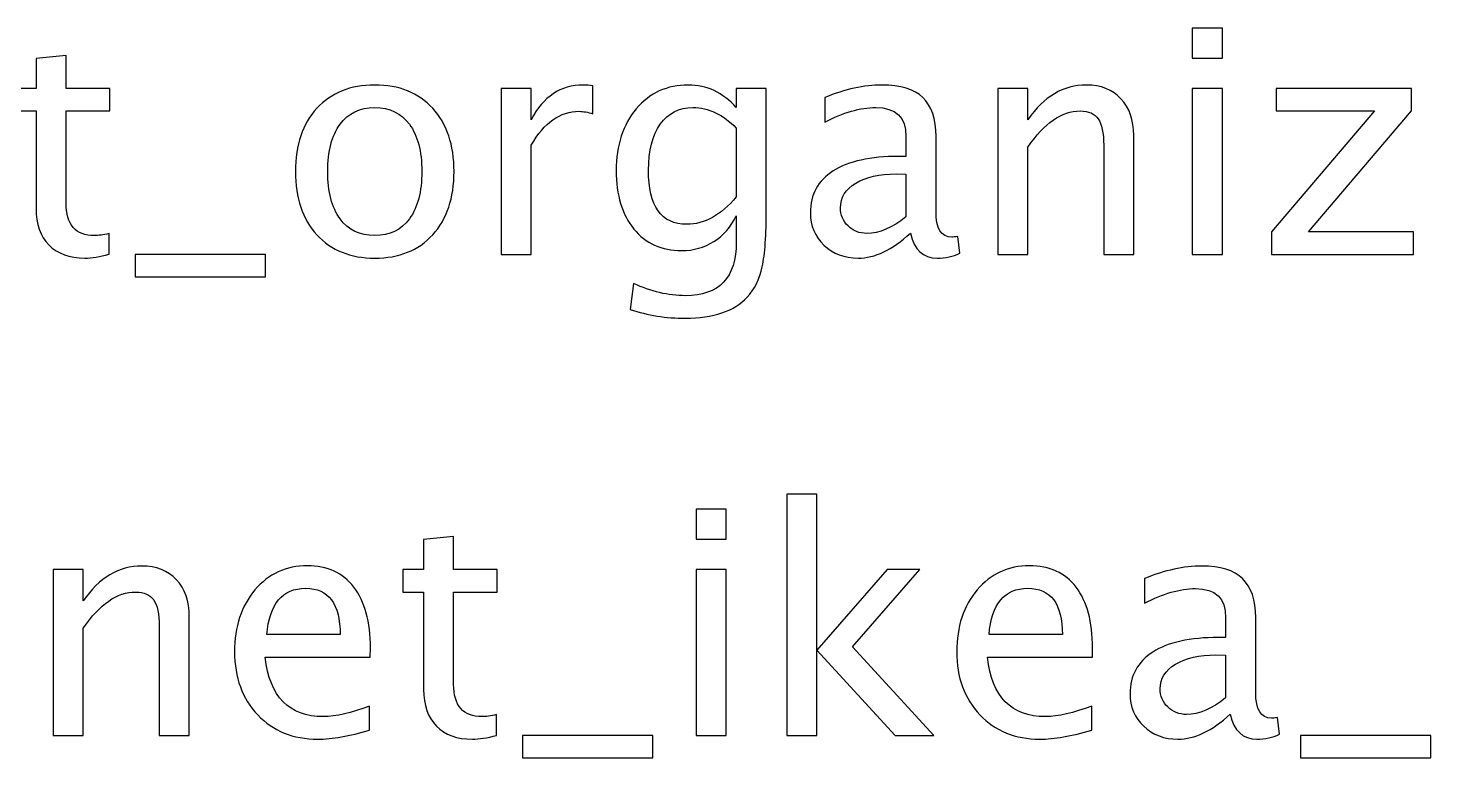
# Model space of a CAD drawing. Header units: centimetres. Extents: x -276 to 74, y -105 to 60.
# Drawn here: x -15.76 to 2.4, y 50.14 to 59.6 of the extents above; entities that cross this region are included whole.
import ezdxf

# ---------------------------------------------------------------- set-up
doc = ezdxf.new("R2010")
doc.units = ezdxf.units.CM
doc.header["$MEASUREMENT"] = 0
doc.layers.add('Layer 1', color=7, linetype='Continuous')

msp = doc.modelspace()

# ---------------------------------------------------------------- linework, layer by layer
at = {"layer": 'Layer 1'}
for points, knots in [([(-0.68776, 59.21414), (-0.68776, 59.21414), (-0.68776, 59.60361), (-0.68776, 59.60361), (-0.68776, 59.60361), (-0.68776, 59.60361), (-0.2983, 59.60361), (-0.2983, 59.60361), (-0.2983, 59.60361), (-0.2983, 59.60361), (-0.2983, 59.21414), (-0.2983, 59.21414), (-0.2983, 59.21414), (-0.2983, 59.21414), (-0.68776, 59.21414), (-0.68776, 59.21414)], [0, 0, 0, 0, 0.2, 0.2, 0.2, 0.2, 0.4, 0.4, 0.4, 0.4, 0.6, 0.6, 0.6, 0.6, 1, 1, 1, 1]), ([(-14.71193, 56.67112), (-14.83228, 56.63798), (-14.93709, 56.62176), (-15.02567, 56.62176), (-15.02567, 56.62176), (-15.22446, 56.62176), (-15.3793, 56.67855), (-15.49019, 56.79215), (-15.49019, 56.79215), (-15.60175, 56.90574), (-15.6572, 57.06329), (-15.6572, 57.26546), (-15.6572, 57.26546), (-15.6572, 57.26546), (-15.6572, 58.52852), (-15.6572, 58.52852), (-15.6572, 58.52852), (-15.6572, 58.52852), (-15.92631, 58.52852), (-15.92631, 58.52852), (-15.92631, 58.52852), (-15.92631, 58.52852), (-15.92631, 58.82062), (-15.92631, 58.82062), (-15.92631, 58.82062), (-15.92631, 58.82062), (-15.6572, 58.82062), (-15.6572, 58.82062), (-15.6572, 58.82062), (-15.6572, 58.82062), (-15.6572, 59.20941), (-15.6572, 59.20941), (-15.6572, 59.20941), (-15.6572, 59.20941), (-15.26773, 59.2466), (-15.26773, 59.2466), (-15.26773, 59.2466), (-15.26773, 59.2466), (-15.26773, 58.82062), (-15.26773, 58.82062), (-15.26773, 58.82062), (-15.26773, 58.82062), (-14.70382, 58.82062), (-14.70382, 58.82062), (-14.70382, 58.82062), (-14.70382, 58.82062), (-14.70382, 58.52852), (-14.70382, 58.52852), (-14.70382, 58.52852), (-14.70382, 58.52852), (-15.26773, 58.52852), (-15.26773, 58.52852), (-15.26773, 58.52852), (-15.26773, 58.52852), (-15.26773, 57.33578), (-15.26773, 57.33578), (-15.26773, 57.33578), (-15.26773, 57.0545), (-15.14535, 56.91386), (-14.90125, 56.91386), (-14.90125, 56.91386), (-14.84919, 56.91386), (-14.78631, 56.92265), (-14.71193, 56.93955), (-14.71193, 56.93955), (-14.71193, 56.93955), (-14.71193, 56.67112), (-14.71193, 56.67112)], [0, 0, 0, 0, 0.05555556, 0.05555556, 0.05555556, 0.05555556, 0.11111111, 0.11111111, 0.11111111, 0.11111111, 0.16666667, 0.16666667, 0.16666667, 0.16666667, 0.22222222, 0.22222222, 0.22222222, 0.22222222, 0.27777778, 0.27777778, 0.27777778, 0.27777778, 0.33333333, 0.33333333, 0.33333333, 0.33333333, 0.38888889, 0.38888889, 0.38888889, 0.38888889, 0.44444444, 0.44444444, 0.44444444, 0.44444444, 0.5, 0.5, 0.5, 0.5, 0.55555556, 0.55555556, 0.55555556, 0.55555556, 0.61111111, 0.61111111, 0.61111111, 0.61111111, 0.66666667, 0.66666667, 0.66666667, 0.66666667, 0.72222222, 0.72222222, 0.72222222, 0.72222222, 0.77777778, 0.77777778, 0.77777778, 0.77777778, 0.83333333, 0.83333333, 0.83333333, 0.83333333, 0.88888889, 0.88888889, 0.88888889, 0.88888889, 1, 1, 1, 1]), ([(-11.27164, 56.62176), (-11.5874, 56.62176), (-11.83758, 56.7225), (-12.0215, 56.924), (-12.0215, 56.924), (-12.20609, 57.12549), (-12.29805, 57.39934), (-12.29805, 57.74485), (-12.29805, 57.74485), (-12.29805, 58.08969), (-12.20609, 58.36286), (-12.0215, 58.56368), (-12.0215, 58.56368), (-11.83758, 58.7645), (-11.5874, 58.86524), (-11.27164, 58.86524), (-11.27164, 58.86524), (-10.95587, 58.86524), (-10.7057, 58.7645), (-10.52178, 58.56368), (-10.52178, 58.56368), (-10.33719, 58.36286), (-10.24523, 58.08969), (-10.24523, 57.74485), (-10.24523, 57.74485), (-10.24523, 57.39934), (-10.33719, 57.12549), (-10.52178, 56.924), (-10.52178, 56.924), (-10.7057, 56.7225), (-10.95587, 56.62176), (-11.27164, 56.62176)], [0, 0, 0, 0, 0.11111111, 0.11111111, 0.11111111, 0.11111111, 0.22222222, 0.22222222, 0.22222222, 0.22222222, 0.33333333, 0.33333333, 0.33333333, 0.33333333, 0.44444444, 0.44444444, 0.44444444, 0.44444444, 0.55555556, 0.55555556, 0.55555556, 0.55555556, 0.66666667, 0.66666667, 0.66666667, 0.66666667, 0.77777778, 0.77777778, 0.77777778, 0.77777778, 1, 1, 1, 1]), ([(-9.63534, 56.67044), (-9.63534, 56.67044), (-9.63534, 58.82062), (-9.63534, 58.82062), (-9.63534, 58.82062), (-9.63534, 58.82062), (-9.24588, 58.82062), (-9.24588, 58.82062), (-9.24588, 58.82062), (-9.24588, 58.82062), (-9.24588, 58.41425), (-9.24588, 58.41425), (-9.24588, 58.41425), (-9.09104, 58.71514), (-8.86655, 58.86524), (-8.57175, 58.86524), (-8.57175, 58.86524), (-8.53186, 58.86524), (-8.48993, 58.86186), (-8.44666, 58.8551), (-8.44666, 58.8551), (-8.44666, 58.8551), (-8.44666, 58.49065), (-8.44666, 58.49065), (-8.44666, 58.49065), (-8.51428, 58.51297), (-8.57378, 58.52446), (-8.62517, 58.52446), (-8.62517, 58.52446), (-8.87264, 58.52446), (-9.07954, 58.37841), (-9.24588, 58.08564), (-9.24588, 58.08564), (-9.24588, 58.08564), (-9.24588, 56.67044), (-9.24588, 56.67044), (-9.24588, 56.67044), (-9.24588, 56.67044), (-9.63534, 56.67044), (-9.63534, 56.67044)], [0, 0, 0, 0, 0.09090909, 0.09090909, 0.09090909, 0.09090909, 0.18181818, 0.18181818, 0.18181818, 0.18181818, 0.27272727, 0.27272727, 0.27272727, 0.27272727, 0.36363636, 0.36363636, 0.36363636, 0.36363636, 0.45454545, 0.45454545, 0.45454545, 0.45454545, 0.54545455, 0.54545455, 0.54545455, 0.54545455, 0.63636364, 0.63636364, 0.63636364, 0.63636364, 0.72727273, 0.72727273, 0.72727273, 0.72727273, 0.81818182, 0.81818182, 0.81818182, 0.81818182, 1, 1, 1, 1]), ([(-7.96727, 55.95642), (-7.96727, 55.95642), (-7.92129, 56.29314), (-7.92129, 56.29314), (-7.92129, 56.29314), (-7.69545, 56.18766), (-7.47165, 56.13492), (-7.25054, 56.13492), (-7.25054, 56.13492), (-6.81172, 56.13492), (-6.59197, 56.36752), (-6.59197, 56.83204), (-6.59197, 56.83204), (-6.59197, 56.83204), (-6.59197, 57.17012), (-6.59197, 57.17012), (-6.59197, 57.17012), (-6.65958, 57.02745), (-6.7556, 56.91724), (-6.88069, 56.83813), (-6.88069, 56.83813), (-7.00578, 56.75902), (-7.14506, 56.71912), (-7.29855, 56.71912), (-7.29855, 56.71912), (-7.55887, 56.71912), (-7.7651, 56.81243), (-7.91723, 56.99905), (-7.91723, 56.99905), (-8.06937, 57.18567), (-8.14578, 57.43855), (-8.14578, 57.7577), (-8.14578, 57.7577), (-8.14578, 58.08428), (-8.05923, 58.35069), (-7.88613, 58.55692), (-7.88613, 58.55692), (-7.71236, 58.76247), (-7.48855, 58.86524), (-7.21336, 58.86524), (-7.21336, 58.86524), (-6.97264, 58.86524), (-6.76506, 58.76788), (-6.59197, 58.57247), (-6.59197, 58.57247), (-6.59197, 58.57247), (-6.59197, 58.82062), (-6.59197, 58.82062), (-6.59197, 58.82062), (-6.59197, 58.82062), (-6.2025, 58.82062), (-6.2025, 58.82062), (-6.2025, 58.82062), (-6.2025, 58.82062), (-6.2025, 57.25734), (-6.2025, 57.25734), (-6.2025, 57.25734), (-6.2025, 56.92129), (-6.22008, 56.67247), (-6.25524, 56.51087), (-6.25524, 56.51087), (-6.28973, 56.34927), (-6.35599, 56.21674), (-6.452, 56.11396), (-6.452, 56.11396), (-6.62239, 55.93343), (-6.8888, 55.84282), (-7.25054, 55.84282), (-7.25054, 55.84282), (-7.49869, 55.84282), (-7.73738, 55.88069), (-7.96727, 55.95642)], [0, 0, 0, 0, 0.05263158, 0.05263158, 0.05263158, 0.05263158, 0.10526316, 0.10526316, 0.10526316, 0.10526316, 0.15789474, 0.15789474, 0.15789474, 0.15789474, 0.21052632, 0.21052632, 0.21052632, 0.21052632, 0.26315789, 0.26315789, 0.26315789, 0.26315789, 0.31578947, 0.31578947, 0.31578947, 0.31578947, 0.36842105, 0.36842105, 0.36842105, 0.36842105, 0.42105263, 0.42105263, 0.42105263, 0.42105263, 0.47368421, 0.47368421, 0.47368421, 0.47368421, 0.52631579, 0.52631579, 0.52631579, 0.52631579, 0.57894737, 0.57894737, 0.57894737, 0.57894737, 0.63157895, 0.63157895, 0.63157895, 0.63157895, 0.68421053, 0.68421053, 0.68421053, 0.68421053, 0.73684211, 0.73684211, 0.73684211, 0.73684211, 0.78947368, 0.78947368, 0.78947368, 0.78947368, 0.84210526, 0.84210526, 0.84210526, 0.84210526, 0.89473684, 0.89473684, 0.89473684, 0.89473684, 1, 1, 1, 1]), ([(-4.33766, 56.94428), (-4.57161, 56.72927), (-4.79677, 56.62176), (-5.01314, 56.62176), (-5.01314, 56.62176), (-5.19097, 56.62176), (-5.33905, 56.6772), (-5.45603, 56.78877), (-5.45603, 56.78877), (-5.57368, 56.90033), (-5.6325, 57.04097), (-5.6325, 57.21069), (-5.6325, 57.21069), (-5.6325, 57.44532), (-5.53378, 57.62585), (-5.33635, 57.75161), (-5.33635, 57.75161), (-5.13891, 57.87738), (-4.8556, 57.94026), (-4.48642, 57.94026), (-4.48642, 57.94026), (-4.48642, 57.94026), (-4.39514, 57.94026), (-4.39514, 57.94026), (-4.39514, 57.94026), (-4.39514, 57.94026), (-4.39514, 58.19923), (-4.39514, 58.19923), (-4.39514, 58.19923), (-4.39514, 58.44873), (-4.52496, 58.57314), (-4.78528, 58.57314), (-4.78528, 58.57314), (-4.98677, 58.57314), (-5.2072, 58.50959), (-5.44588, 58.38247), (-5.44588, 58.38247), (-5.44588, 58.38247), (-5.44588, 58.70297), (-5.44588, 58.70297), (-5.44588, 58.70297), (-5.18353, 58.81115), (-4.93606, 58.86524), (-4.70414, 58.86524), (-4.70414, 58.86524), (-4.46546, 58.86524), (-4.28898, 58.81115), (-4.17606, 58.70229), (-4.17606, 58.70229), (-4.06247, 58.59343), (-4.00567, 58.42574), (-4.00567, 58.19923), (-4.00567, 58.19923), (-4.00567, 58.19923), (-4.00567, 57.22759), (-4.00567, 57.22759), (-4.00567, 57.22759), (-4.00567, 57.00514), (-3.93738, 56.89357), (-3.80012, 56.89357), (-3.80012, 56.89357), (-3.78321, 56.89357), (-3.7582, 56.89628), (-3.72506, 56.90169), (-3.72506, 56.90169), (-3.72506, 56.90169), (-3.69734, 56.68532), (-3.69734, 56.68532), (-3.69734, 56.68532), (-3.78592, 56.64272), (-3.88329, 56.62176), (-3.99012, 56.62176), (-3.99012, 56.62176), (-4.172, 56.62176), (-4.28763, 56.72927), (-4.33766, 56.94428)], [0, 0, 0, 0, 0.05, 0.05, 0.05, 0.05, 0.1, 0.1, 0.1, 0.1, 0.15, 0.15, 0.15, 0.15, 0.2, 0.2, 0.2, 0.2, 0.25, 0.25, 0.25, 0.25, 0.3, 0.3, 0.3, 0.3, 0.35, 0.35, 0.35, 0.35, 0.4, 0.4, 0.4, 0.4, 0.45, 0.45, 0.45, 0.45, 0.5, 0.5, 0.5, 0.5, 0.55, 0.55, 0.55, 0.55, 0.6, 0.6, 0.6, 0.6, 0.65, 0.65, 0.65, 0.65, 0.7, 0.7, 0.7, 0.7, 0.75, 0.75, 0.75, 0.75, 0.8, 0.8, 0.8, 0.8, 0.85, 0.85, 0.85, 0.85, 0.9, 0.9, 0.9, 0.9, 1, 1, 1, 1]), ([(-3.20577, 56.67044), (-3.20577, 56.67044), (-3.20577, 58.82062), (-3.20577, 58.82062), (-3.20577, 58.82062), (-3.20577, 58.82062), (-2.81631, 58.82062), (-2.81631, 58.82062), (-2.81631, 58.82062), (-2.81631, 58.82062), (-2.81631, 58.41425), (-2.81631, 58.41425), (-2.81631, 58.41425), (-2.61008, 58.71514), (-2.3572, 58.86524), (-2.05834, 58.86524), (-2.05834, 58.86524), (-1.87036, 58.86524), (-1.72093, 58.80642), (-1.61072, 58.68809), (-1.61072, 58.68809), (-1.50051, 58.57044), (-1.44506, 58.41154), (-1.44506, 58.21275), (-1.44506, 58.21275), (-1.44506, 58.21275), (-1.44506, 56.67044), (-1.44506, 56.67044), (-1.44506, 56.67044), (-1.44506, 56.67044), (-1.83453, 56.67044), (-1.83453, 56.67044), (-1.83453, 56.67044), (-1.83453, 56.67044), (-1.83453, 58.08564), (-1.83453, 58.08564), (-1.83453, 58.08564), (-1.83453, 58.24521), (-1.85819, 58.3588), (-1.90485, 58.42642), (-1.90485, 58.42642), (-1.95218, 58.49471), (-2.02994, 58.52852), (-2.1388, 58.52852), (-2.1388, 58.52852), (-2.37816, 58.52852), (-2.60399, 58.37233), (-2.81631, 58.05994), (-2.81631, 58.05994), (-2.81631, 58.05994), (-2.81631, 56.67044), (-2.81631, 56.67044), (-2.81631, 56.67044), (-2.81631, 56.67044), (-3.20577, 56.67044), (-3.20577, 56.67044)], [0, 0, 0, 0, 0.06666667, 0.06666667, 0.06666667, 0.06666667, 0.13333333, 0.13333333, 0.13333333, 0.13333333, 0.2, 0.2, 0.2, 0.2, 0.26666667, 0.26666667, 0.26666667, 0.26666667, 0.33333333, 0.33333333, 0.33333333, 0.33333333, 0.4, 0.4, 0.4, 0.4, 0.46666667, 0.46666667, 0.46666667, 0.46666667, 0.53333333, 0.53333333, 0.53333333, 0.53333333, 0.6, 0.6, 0.6, 0.6, 0.66666667, 0.66666667, 0.66666667, 0.66666667, 0.73333333, 0.73333333, 0.73333333, 0.73333333, 0.8, 0.8, 0.8, 0.8, 0.86666667, 0.86666667, 0.86666667, 0.86666667, 1, 1, 1, 1]), ([(-0.68776, 56.67044), (-0.68776, 56.67044), (-0.68776, 58.82062), (-0.68776, 58.82062), (-0.68776, 58.82062), (-0.68776, 58.82062), (-0.2983, 58.82062), (-0.2983, 58.82062), (-0.2983, 58.82062), (-0.2983, 58.82062), (-0.2983, 56.67044), (-0.2983, 56.67044), (-0.2983, 56.67044), (-0.2983, 56.67044), (-0.68776, 56.67044), (-0.68776, 56.67044)], [0, 0, 0, 0, 0.2, 0.2, 0.2, 0.2, 0.4, 0.4, 0.4, 0.4, 0.6, 0.6, 0.6, 0.6, 1, 1, 1, 1]), ([(0.33865, 56.67044), (0.33865, 56.67044), (0.33865, 56.96254), (0.33865, 56.96254), (0.33865, 56.96254), (0.33865, 56.96254), (1.6727, 58.52852), (1.6727, 58.52852), (1.6727, 58.52852), (1.6727, 58.52852), (0.40018, 58.52852), (0.40018, 58.52852), (0.40018, 58.52852), (0.40018, 58.52852), (0.40018, 58.82062), (0.40018, 58.82062), (0.40018, 58.82062), (0.40018, 58.82062), (2.1521, 58.82062), (2.1521, 58.82062), (2.1521, 58.82062), (2.1521, 58.82062), (2.1521, 58.52852), (2.1521, 58.52852), (2.1521, 58.52852), (2.1521, 58.52852), (0.81804, 56.96254), (0.81804, 56.96254), (0.81804, 56.96254), (0.81804, 56.96254), (2.17644, 56.96254), (2.17644, 56.96254), (2.17644, 56.96254), (2.17644, 56.96254), (2.17644, 56.67044), (2.17644, 56.67044), (2.17644, 56.67044), (2.17644, 56.67044), (0.33865, 56.67044), (0.33865, 56.67044)], [0, 0, 0, 0, 0.09090909, 0.09090909, 0.09090909, 0.09090909, 0.18181818, 0.18181818, 0.18181818, 0.18181818, 0.27272727, 0.27272727, 0.27272727, 0.27272727, 0.36363636, 0.36363636, 0.36363636, 0.36363636, 0.45454545, 0.45454545, 0.45454545, 0.45454545, 0.54545455, 0.54545455, 0.54545455, 0.54545455, 0.63636364, 0.63636364, 0.63636364, 0.63636364, 0.72727273, 0.72727273, 0.72727273, 0.72727273, 0.81818182, 0.81818182, 0.81818182, 0.81818182, 1, 1, 1, 1]), ([(-11.27232, 56.91386), (-11.07961, 56.91386), (-10.9295, 56.98621), (-10.82267, 57.13158), (-10.82267, 57.13158), (-10.71651, 57.27628), (-10.6631, 57.48115), (-10.6631, 57.74485), (-10.6631, 57.74485), (-10.6631, 58.00788), (-10.71651, 58.21208), (-10.82267, 58.35677), (-10.82267, 58.35677), (-10.9295, 58.5008), (-11.07961, 58.57314), (-11.27232, 58.57314), (-11.27232, 58.57314), (-11.4657, 58.57314), (-11.6158, 58.5008), (-11.72128, 58.35677), (-11.72128, 58.35677), (-11.82744, 58.21208), (-11.88018, 58.00788), (-11.88018, 57.74485), (-11.88018, 57.74485), (-11.88018, 57.48115), (-11.82744, 57.27628), (-11.72128, 57.13158), (-11.72128, 57.13158), (-11.6158, 56.98621), (-11.4657, 56.91386), (-11.27232, 56.91386)], [0, 0, 0, 0, 0.11111111, 0.11111111, 0.11111111, 0.11111111, 0.22222222, 0.22222222, 0.22222222, 0.22222222, 0.33333333, 0.33333333, 0.33333333, 0.33333333, 0.44444444, 0.44444444, 0.44444444, 0.44444444, 0.55555556, 0.55555556, 0.55555556, 0.55555556, 0.66666667, 0.66666667, 0.66666667, 0.66666667, 0.77777778, 0.77777778, 0.77777778, 0.77777778, 1, 1, 1, 1]), ([(-6.59197, 57.41421), (-6.59197, 57.41421), (-6.59197, 58.30606), (-6.59197, 58.30606), (-6.59197, 58.30606), (-6.76371, 58.48389), (-6.95101, 58.57314), (-7.15318, 58.57314), (-7.15318, 58.57314), (-7.33303, 58.57314), (-7.47368, 58.50147), (-7.5751, 58.35745), (-7.5751, 58.35745), (-7.6772, 58.21411), (-7.72791, 58.01464), (-7.72791, 57.7604), (-7.72791, 57.7604), (-7.72791, 57.29318), (-7.56225, 57.05991), (-7.23026, 57.05991), (-7.23026, 57.05991), (-7.00442, 57.05991), (-6.79143, 57.17823), (-6.59197, 57.41421)], [0, 0, 0, 0, 0.14285714, 0.14285714, 0.14285714, 0.14285714, 0.28571429, 0.28571429, 0.28571429, 0.28571429, 0.42857143, 0.42857143, 0.42857143, 0.42857143, 0.57142857, 0.57142857, 0.57142857, 0.57142857, 0.71428571, 0.71428571, 0.71428571, 0.71428571, 1, 1, 1, 1]), ([(-4.39514, 57.1566), (-4.39514, 57.1566), (-4.39514, 57.70902), (-4.39514, 57.70902), (-4.39514, 57.70902), (-4.39514, 57.70902), (-4.52023, 57.71307), (-4.52023, 57.71307), (-4.52023, 57.71307), (-4.7366, 57.71307), (-4.91104, 57.67318), (-5.04425, 57.59339), (-5.04425, 57.59339), (-5.17677, 57.51293), (-5.24304, 57.40677), (-5.24304, 57.27425), (-5.24304, 57.27425), (-5.24304, 57.18161), (-5.20991, 57.10318), (-5.14432, 57.03895), (-5.14432, 57.03895), (-5.07805, 56.97471), (-4.99759, 56.94225), (-4.90225, 56.94225), (-4.90225, 56.94225), (-4.73998, 56.94225), (-4.57094, 57.01393), (-4.39514, 57.1566)], [0, 0, 0, 0, 0.125, 0.125, 0.125, 0.125, 0.25, 0.25, 0.25, 0.25, 0.375, 0.375, 0.375, 0.375, 0.5, 0.5, 0.5, 0.5, 0.625, 0.625, 0.625, 0.625, 0.75, 0.75, 0.75, 0.75, 1, 1, 1, 1]), ([(-14.3752, 56.37834), (-14.3752, 56.37834), (-14.3752, 56.67044), (-14.3752, 56.67044), (-14.3752, 56.67044), (-14.3752, 56.67044), (-12.68751, 56.67044), (-12.68751, 56.67044), (-12.68751, 56.67044), (-12.68751, 56.67044), (-12.68751, 56.37834), (-12.68751, 56.37834), (-12.68751, 56.37834), (-12.68751, 56.37834), (-14.3752, 56.37834), (-14.3752, 56.37834)], [0, 0, 0, 0, 0.2, 0.2, 0.2, 0.2, 0.4, 0.4, 0.4, 0.4, 0.6, 0.6, 0.6, 0.6, 1, 1, 1, 1]), ([(-5.9381, 50.43628), (-5.9381, 50.43628), (-5.9381, 53.56418), (-5.9381, 53.56418), (-5.9381, 53.56418), (-5.9381, 53.56418), (-5.54864, 53.56418), (-5.54864, 53.56418), (-5.54864, 53.56418), (-5.54864, 53.56418), (-5.54864, 51.54315), (-5.54864, 51.54315), (-5.54864, 51.54315), (-5.54864, 51.54315), (-4.63583, 52.58646), (-4.63583, 52.58646), (-4.63583, 52.58646), (-4.63583, 52.58646), (-4.21526, 52.58646), (-4.21526, 52.58646), (-4.21526, 52.58646), (-4.21526, 52.58646), (-5.0875, 51.58304), (-5.0875, 51.58304), (-5.0875, 51.58304), (-5.0875, 51.58304), (-4.03269, 50.43628), (-4.03269, 50.43628), (-4.03269, 50.43628), (-4.03269, 50.43628), (-4.5344, 50.43628), (-4.5344, 50.43628), (-4.5344, 50.43628), (-4.5344, 50.43628), (-5.54864, 51.53909), (-5.54864, 51.53909), (-5.54864, 51.53909), (-5.54864, 51.53909), (-5.54864, 50.43628), (-5.54864, 50.43628), (-5.54864, 50.43628), (-5.54864, 50.43628), (-5.9381, 50.43628), (-5.9381, 50.43628)], [0, 0, 0, 0, 0.08333333, 0.08333333, 0.08333333, 0.08333333, 0.16666667, 0.16666667, 0.16666667, 0.16666667, 0.25, 0.25, 0.25, 0.25, 0.33333333, 0.33333333, 0.33333333, 0.33333333, 0.41666667, 0.41666667, 0.41666667, 0.41666667, 0.5, 0.5, 0.5, 0.5, 0.58333333, 0.58333333, 0.58333333, 0.58333333, 0.66666667, 0.66666667, 0.66666667, 0.66666667, 0.75, 0.75, 0.75, 0.75, 0.83333333, 0.83333333, 0.83333333, 0.83333333, 1, 1, 1, 1]), ([(-7.11056, 52.97998), (-7.11056, 52.97998), (-7.11056, 53.36945), (-7.11056, 53.36945), (-7.11056, 53.36945), (-7.11056, 53.36945), (-6.7211, 53.36945), (-6.7211, 53.36945), (-6.7211, 53.36945), (-6.7211, 53.36945), (-6.7211, 52.97998), (-6.7211, 52.97998), (-6.7211, 52.97998), (-6.7211, 52.97998), (-7.11056, 52.97998), (-7.11056, 52.97998)], [0, 0, 0, 0, 0.2, 0.2, 0.2, 0.2, 0.4, 0.4, 0.4, 0.4, 0.6, 0.6, 0.6, 0.6, 1, 1, 1, 1]), ([(-9.69484, 50.43696), (-9.81519, 50.40382), (-9.92, 50.3876), (-10.00858, 50.3876), (-10.00858, 50.3876), (-10.20737, 50.3876), (-10.36221, 50.44439), (-10.4731, 50.55799), (-10.4731, 50.55799), (-10.58466, 50.67158), (-10.64011, 50.82913), (-10.64011, 51.0313), (-10.64011, 51.0313), (-10.64011, 51.0313), (-10.64011, 52.29436), (-10.64011, 52.29436), (-10.64011, 52.29436), (-10.64011, 52.29436), (-10.90922, 52.29436), (-10.90922, 52.29436), (-10.90922, 52.29436), (-10.90922, 52.29436), (-10.90922, 52.58646), (-10.90922, 52.58646), (-10.90922, 52.58646), (-10.90922, 52.58646), (-10.64011, 52.58646), (-10.64011, 52.58646), (-10.64011, 52.58646), (-10.64011, 52.58646), (-10.64011, 52.97525), (-10.64011, 52.97525), (-10.64011, 52.97525), (-10.64011, 52.97525), (-10.25064, 53.01244), (-10.25064, 53.01244), (-10.25064, 53.01244), (-10.25064, 53.01244), (-10.25064, 52.58646), (-10.25064, 52.58646), (-10.25064, 52.58646), (-10.25064, 52.58646), (-9.68673, 52.58646), (-9.68673, 52.58646), (-9.68673, 52.58646), (-9.68673, 52.58646), (-9.68673, 52.29436), (-9.68673, 52.29436), (-9.68673, 52.29436), (-9.68673, 52.29436), (-10.25064, 52.29436), (-10.25064, 52.29436), (-10.25064, 52.29436), (-10.25064, 52.29436), (-10.25064, 51.10162), (-10.25064, 51.10162), (-10.25064, 51.10162), (-10.25064, 50.82034), (-10.12826, 50.6797), (-9.88416, 50.6797), (-9.88416, 50.6797), (-9.8321, 50.6797), (-9.76922, 50.68849), (-9.69484, 50.70539), (-9.69484, 50.70539), (-9.69484, 50.70539), (-9.69484, 50.43696), (-9.69484, 50.43696)], [0, 0, 0, 0, 0.05555556, 0.05555556, 0.05555556, 0.05555556, 0.11111111, 0.11111111, 0.11111111, 0.11111111, 0.16666667, 0.16666667, 0.16666667, 0.16666667, 0.22222222, 0.22222222, 0.22222222, 0.22222222, 0.27777778, 0.27777778, 0.27777778, 0.27777778, 0.33333333, 0.33333333, 0.33333333, 0.33333333, 0.38888889, 0.38888889, 0.38888889, 0.38888889, 0.44444444, 0.44444444, 0.44444444, 0.44444444, 0.5, 0.5, 0.5, 0.5, 0.55555556, 0.55555556, 0.55555556, 0.55555556, 0.61111111, 0.61111111, 0.61111111, 0.61111111, 0.66666667, 0.66666667, 0.66666667, 0.66666667, 0.72222222, 0.72222222, 0.72222222, 0.72222222, 0.77777778, 0.77777778, 0.77777778, 0.77777778, 0.83333333, 0.83333333, 0.83333333, 0.83333333, 0.88888889, 0.88888889, 0.88888889, 0.88888889, 1, 1, 1, 1]), ([(-15.43473, 50.43628), (-15.43473, 50.43628), (-15.43473, 52.58646), (-15.43473, 52.58646), (-15.43473, 52.58646), (-15.43473, 52.58646), (-15.04527, 52.58646), (-15.04527, 52.58646), (-15.04527, 52.58646), (-15.04527, 52.58646), (-15.04527, 52.18009), (-15.04527, 52.18009), (-15.04527, 52.18009), (-14.83904, 52.48098), (-14.58616, 52.63108), (-14.2873, 52.63108), (-14.2873, 52.63108), (-14.09932, 52.63108), (-13.94989, 52.57226), (-13.83968, 52.45393), (-13.83968, 52.45393), (-13.72947, 52.33628), (-13.67402, 52.17738), (-13.67402, 51.97859), (-13.67402, 51.97859), (-13.67402, 51.97859), (-13.67402, 50.43628), (-13.67402, 50.43628), (-13.67402, 50.43628), (-13.67402, 50.43628), (-14.06349, 50.43628), (-14.06349, 50.43628), (-14.06349, 50.43628), (-14.06349, 50.43628), (-14.06349, 51.85148), (-14.06349, 51.85148), (-14.06349, 51.85148), (-14.06349, 52.01105), (-14.08715, 52.12464), (-14.13381, 52.19226), (-14.13381, 52.19226), (-14.18114, 52.26055), (-14.2589, 52.29436), (-14.36776, 52.29436), (-14.36776, 52.29436), (-14.60712, 52.29436), (-14.83295, 52.13817), (-15.04527, 51.82578), (-15.04527, 51.82578), (-15.04527, 51.82578), (-15.04527, 50.43628), (-15.04527, 50.43628), (-15.04527, 50.43628), (-15.04527, 50.43628), (-15.43473, 50.43628), (-15.43473, 50.43628)], [0, 0, 0, 0, 0.06666667, 0.06666667, 0.06666667, 0.06666667, 0.13333333, 0.13333333, 0.13333333, 0.13333333, 0.2, 0.2, 0.2, 0.2, 0.26666667, 0.26666667, 0.26666667, 0.26666667, 0.33333333, 0.33333333, 0.33333333, 0.33333333, 0.4, 0.4, 0.4, 0.4, 0.46666667, 0.46666667, 0.46666667, 0.46666667, 0.53333333, 0.53333333, 0.53333333, 0.53333333, 0.6, 0.6, 0.6, 0.6, 0.66666667, 0.66666667, 0.66666667, 0.66666667, 0.73333333, 0.73333333, 0.73333333, 0.73333333, 0.8, 0.8, 0.8, 0.8, 0.86666667, 0.86666667, 0.86666667, 0.86666667, 1, 1, 1, 1]), ([(-11.33857, 50.50525), (-11.60025, 50.42681), (-11.82405, 50.3876), (-12.01067, 50.3876), (-12.01067, 50.3876), (-12.32914, 50.3876), (-12.58811, 50.49308), (-12.78758, 50.70336), (-12.78758, 50.70336), (-12.98704, 50.91365), (-13.08712, 51.18614), (-13.08712, 51.52151), (-13.08712, 51.52151), (-13.08712, 51.84674), (-12.99921, 52.11382), (-12.82274, 52.32276), (-12.82274, 52.32276), (-12.64626, 52.53101), (-12.42042, 52.63514), (-12.14523, 52.63514), (-12.14523, 52.63514), (-11.88491, 52.63514), (-11.68341, 52.54251), (-11.54142, 52.35724), (-11.54142, 52.35724), (-11.39943, 52.17197), (-11.32843, 51.90963), (-11.32843, 51.56952), (-11.32843, 51.56952), (-11.32843, 51.56952), (-11.33046, 51.45052), (-11.33046, 51.45052), (-11.33046, 51.45052), (-11.33046, 51.45052), (-12.68954, 51.45052), (-12.68954, 51.45052), (-12.68954, 51.45052), (-12.63274, 50.93664), (-12.38188, 50.6797), (-11.93765, 50.6797), (-11.93765, 50.6797), (-11.7747, 50.6797), (-11.57523, 50.72568), (-11.33857, 50.81763), (-11.33857, 50.81763), (-11.33857, 50.81763), (-11.33857, 50.50525), (-11.33857, 50.50525)], [0, 0, 0, 0, 0.07692308, 0.07692308, 0.07692308, 0.07692308, 0.15384615, 0.15384615, 0.15384615, 0.15384615, 0.23076923, 0.23076923, 0.23076923, 0.23076923, 0.30769231, 0.30769231, 0.30769231, 0.30769231, 0.38461538, 0.38461538, 0.38461538, 0.38461538, 0.46153846, 0.46153846, 0.46153846, 0.46153846, 0.53846154, 0.53846154, 0.53846154, 0.53846154, 0.61538462, 0.61538462, 0.61538462, 0.61538462, 0.69230769, 0.69230769, 0.69230769, 0.69230769, 0.76923077, 0.76923077, 0.76923077, 0.76923077, 0.84615385, 0.84615385, 0.84615385, 0.84615385, 1, 1, 1, 1]), ([(-7.11056, 50.43628), (-7.11056, 50.43628), (-7.11056, 52.58646), (-7.11056, 52.58646), (-7.11056, 52.58646), (-7.11056, 52.58646), (-6.7211, 52.58646), (-6.7211, 52.58646), (-6.7211, 52.58646), (-6.7211, 52.58646), (-6.7211, 50.43628), (-6.7211, 50.43628), (-6.7211, 50.43628), (-6.7211, 50.43628), (-7.11056, 50.43628), (-7.11056, 50.43628)], [0, 0, 0, 0, 0.2, 0.2, 0.2, 0.2, 0.4, 0.4, 0.4, 0.4, 0.6, 0.6, 0.6, 0.6, 1, 1, 1, 1]), ([(-1.98867, 50.50525), (-2.25035, 50.42681), (-2.47415, 50.3876), (-2.66077, 50.3876), (-2.66077, 50.3876), (-2.97924, 50.3876), (-3.23821, 50.49308), (-3.43768, 50.70336), (-3.43768, 50.70336), (-3.63714, 50.91365), (-3.73722, 51.18614), (-3.73722, 51.52151), (-3.73722, 51.52151), (-3.73722, 51.84674), (-3.64931, 52.11382), (-3.47284, 52.32276), (-3.47284, 52.32276), (-3.29636, 52.53101), (-3.07052, 52.63514), (-2.79533, 52.63514), (-2.79533, 52.63514), (-2.53501, 52.63514), (-2.33351, 52.54251), (-2.19152, 52.35724), (-2.19152, 52.35724), (-2.04953, 52.17197), (-1.97853, 51.90963), (-1.97853, 51.56952), (-1.97853, 51.56952), (-1.97853, 51.56952), (-1.98056, 51.45052), (-1.98056, 51.45052), (-1.98056, 51.45052), (-1.98056, 51.45052), (-3.33964, 51.45052), (-3.33964, 51.45052), (-3.33964, 51.45052), (-3.28284, 50.93664), (-3.03198, 50.6797), (-2.58775, 50.6797), (-2.58775, 50.6797), (-2.4248, 50.6797), (-2.22533, 50.72568), (-1.98867, 50.81763), (-1.98867, 50.81763), (-1.98867, 50.81763), (-1.98867, 50.50525), (-1.98867, 50.50525)], [0, 0, 0, 0, 0.07692308, 0.07692308, 0.07692308, 0.07692308, 0.15384615, 0.15384615, 0.15384615, 0.15384615, 0.23076923, 0.23076923, 0.23076923, 0.23076923, 0.30769231, 0.30769231, 0.30769231, 0.30769231, 0.38461538, 0.38461538, 0.38461538, 0.38461538, 0.46153846, 0.46153846, 0.46153846, 0.46153846, 0.53846154, 0.53846154, 0.53846154, 0.53846154, 0.61538462, 0.61538462, 0.61538462, 0.61538462, 0.69230769, 0.69230769, 0.69230769, 0.69230769, 0.76923077, 0.76923077, 0.76923077, 0.76923077, 0.84615385, 0.84615385, 0.84615385, 0.84615385, 1, 1, 1, 1]), ([(-0.19821, 50.71012), (-0.43216, 50.49511), (-0.65732, 50.3876), (-0.87369, 50.3876), (-0.87369, 50.3876), (-1.05152, 50.3876), (-1.1996, 50.44304), (-1.31658, 50.55461), (-1.31658, 50.55461), (-1.43423, 50.66617), (-1.49305, 50.80681), (-1.49305, 50.97653), (-1.49305, 50.97653), (-1.49305, 51.21116), (-1.39433, 51.39169), (-1.1969, 51.51745), (-1.1969, 51.51745), (-0.99946, 51.64322), (-0.71615, 51.7061), (-0.34697, 51.7061), (-0.34697, 51.7061), (-0.34697, 51.7061), (-0.25569, 51.7061), (-0.25569, 51.7061), (-0.25569, 51.7061), (-0.25569, 51.7061), (-0.25569, 51.96507), (-0.25569, 51.96507), (-0.25569, 51.96507), (-0.25569, 52.21457), (-0.38551, 52.33898), (-0.64583, 52.33898), (-0.64583, 52.33898), (-0.84732, 52.33898), (-1.06775, 52.27543), (-1.30643, 52.14831), (-1.30643, 52.14831), (-1.30643, 52.14831), (-1.30643, 52.46881), (-1.30643, 52.46881), (-1.30643, 52.46881), (-1.04408, 52.57699), (-0.79661, 52.63108), (-0.56469, 52.63108), (-0.56469, 52.63108), (-0.32601, 52.63108), (-0.14953, 52.57699), (-0.03661, 52.46813), (-0.03661, 52.46813), (0.07698, 52.35927), (0.13378, 52.19158), (0.13378, 51.96507), (0.13378, 51.96507), (0.13378, 51.96507), (0.13378, 50.99343), (0.13378, 50.99343), (0.13378, 50.99343), (0.13378, 50.77098), (0.20207, 50.65941), (0.33933, 50.65941), (0.33933, 50.65941), (0.35624, 50.65941), (0.38125, 50.66212), (0.41439, 50.66753), (0.41439, 50.66753), (0.41439, 50.66753), (0.44211, 50.45116), (0.44211, 50.45116), (0.44211, 50.45116), (0.35353, 50.40856), (0.25616, 50.3876), (0.14933, 50.3876), (0.14933, 50.3876), (-0.03255, 50.3876), (-0.14818, 50.49511), (-0.19821, 50.71012)], [0, 0, 0, 0, 0.05, 0.05, 0.05, 0.05, 0.1, 0.1, 0.1, 0.1, 0.15, 0.15, 0.15, 0.15, 0.2, 0.2, 0.2, 0.2, 0.25, 0.25, 0.25, 0.25, 0.3, 0.3, 0.3, 0.3, 0.35, 0.35, 0.35, 0.35, 0.4, 0.4, 0.4, 0.4, 0.45, 0.45, 0.45, 0.45, 0.5, 0.5, 0.5, 0.5, 0.55, 0.55, 0.55, 0.55, 0.6, 0.6, 0.6, 0.6, 0.65, 0.65, 0.65, 0.65, 0.7, 0.7, 0.7, 0.7, 0.75, 0.75, 0.75, 0.75, 0.8, 0.8, 0.8, 0.8, 0.85, 0.85, 0.85, 0.85, 0.9, 0.9, 0.9, 0.9, 1, 1, 1, 1]), ([(-12.66925, 51.74261), (-12.66925, 51.74261), (-11.71993, 51.74261), (-11.71993, 51.74261), (-11.71993, 51.74261), (-11.71993, 52.1429), (-11.86936, 52.34304), (-12.16754, 52.34304), (-12.16754, 52.34304), (-12.46776, 52.34304), (-12.63477, 52.1429), (-12.66925, 51.74261)], [0, 0, 0, 0, 0.25, 0.25, 0.25, 0.25, 0.5, 0.5, 0.5, 0.5, 1, 1, 1, 1]), ([(-3.31935, 51.74261), (-3.31935, 51.74261), (-2.37003, 51.74261), (-2.37003, 51.74261), (-2.37003, 51.74261), (-2.37003, 52.1429), (-2.51946, 52.34304), (-2.81764, 52.34304), (-2.81764, 52.34304), (-3.11786, 52.34304), (-3.28487, 52.1429), (-3.31935, 51.74261)], [0, 0, 0, 0, 0.25, 0.25, 0.25, 0.25, 0.5, 0.5, 0.5, 0.5, 1, 1, 1, 1]), ([(-0.25569, 50.92244), (-0.25569, 50.92244), (-0.25569, 51.47486), (-0.25569, 51.47486), (-0.25569, 51.47486), (-0.25569, 51.47486), (-0.38078, 51.47891), (-0.38078, 51.47891), (-0.38078, 51.47891), (-0.59715, 51.47891), (-0.77159, 51.43902), (-0.9048, 51.35923), (-0.9048, 51.35923), (-1.03732, 51.27877), (-1.10359, 51.17261), (-1.10359, 51.04009), (-1.10359, 51.04009), (-1.10359, 50.94745), (-1.07046, 50.86902), (-1.00487, 50.80479), (-1.00487, 50.80479), (-0.9386, 50.74055), (-0.85814, 50.70809), (-0.7628, 50.70809), (-0.7628, 50.70809), (-0.60053, 50.70809), (-0.43149, 50.77977), (-0.25569, 50.92244)], [0, 0, 0, 0, 0.125, 0.125, 0.125, 0.125, 0.25, 0.25, 0.25, 0.25, 0.375, 0.375, 0.375, 0.375, 0.5, 0.5, 0.5, 0.5, 0.625, 0.625, 0.625, 0.625, 0.75, 0.75, 0.75, 0.75, 1, 1, 1, 1]), ([(-9.35811, 50.14418), (-9.35811, 50.14418), (-9.35811, 50.43628), (-9.35811, 50.43628), (-9.35811, 50.43628), (-9.35811, 50.43628), (-7.67042, 50.43628), (-7.67042, 50.43628), (-7.67042, 50.43628), (-7.67042, 50.43628), (-7.67042, 50.14418), (-7.67042, 50.14418), (-7.67042, 50.14418), (-7.67042, 50.14418), (-9.35811, 50.14418), (-9.35811, 50.14418)], [0, 0, 0, 0, 0.2, 0.2, 0.2, 0.2, 0.4, 0.4, 0.4, 0.4, 0.6, 0.6, 0.6, 0.6, 1, 1, 1, 1]), ([(0.7146, 50.14418), (0.7146, 50.14418), (0.7146, 50.43628), (0.7146, 50.43628), (0.7146, 50.43628), (0.7146, 50.43628), (2.40229, 50.43628), (2.40229, 50.43628), (2.40229, 50.43628), (2.40229, 50.43628), (2.40229, 50.14418), (2.40229, 50.14418), (2.40229, 50.14418), (2.40229, 50.14418), (0.7146, 50.14418), (0.7146, 50.14418)], [0, 0, 0, 0, 0.2, 0.2, 0.2, 0.2, 0.4, 0.4, 0.4, 0.4, 0.6, 0.6, 0.6, 0.6, 1, 1, 1, 1])]:
    msp.add_open_spline(points, degree=3, knots=knots, dxfattribs=at)

doc.saveas('drawing.dxf')
